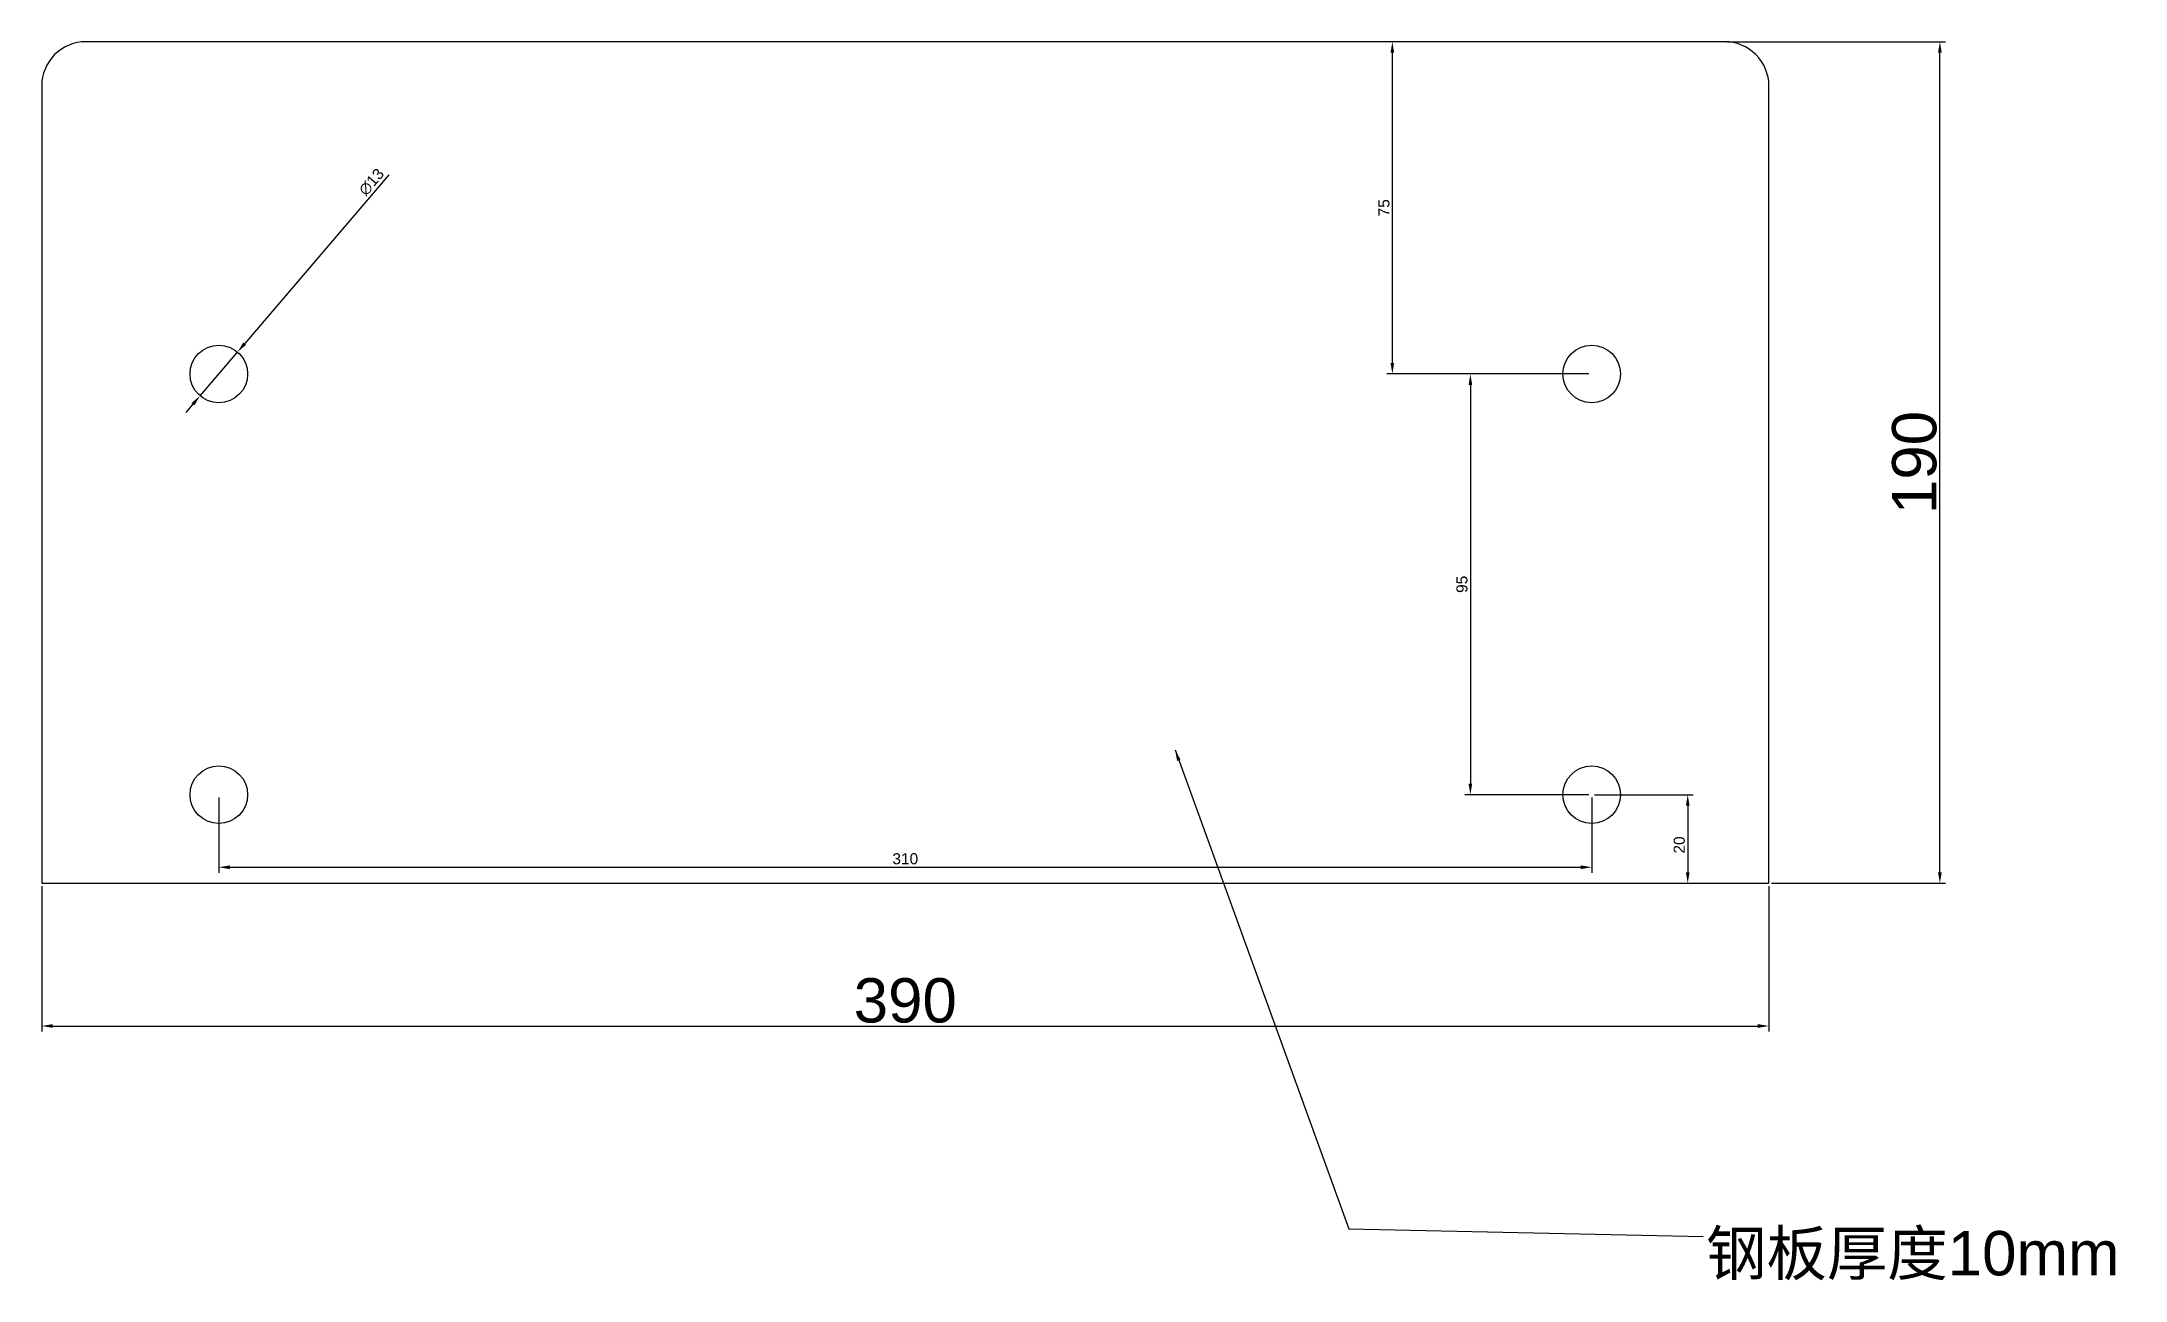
# Model space of a CAD drawing. Header units: millimetres. Extents: x 0 to 470, y -90 to 190.
import ezdxf

# ---------------------------------------------------------------- set-up
doc = ezdxf.new("R2010")
doc.units = ezdxf.units.MM
doc.styles.get("Standard").update_dxf_attribs({"font": 'arial.ttf'})
doc.dimstyles.new('ISO-25', dxfattribs={"dimtxt": 2.5, "dimasz": 2.5, "dimexe": 1.25, "dimexo": 0.625, "dimtad": 1, "dimtxsty": 'Standard', "dimcen": 2.5, "dimadec": 0, "dimazin": 0, "dimtfac": 1, "dimtmove": 0, "dimatfit": 3, "dimfxl": 1, "dimarcsym": 0})

# ---------------------------------------------------------------- blocks, each defined once
blk = doc.blocks.new('*D6')
at = {"color": 0, "lineweight": -2, "transparency": 16777216}
for p, q in [((0, -0.63), (0, -33.46)), ((390, -0.63), (390, -33.46)), ((2.5, -32.21), (387.5, -32.21))]:
    blk.add_line(p, q, dxfattribs=at)
at = {"color": 0, "transparency": 16777216}
for points in [[(2.5, -31.79), (2.5, -32.63), (0, -32.21)], [(387.5, -31.79), (387.5, -32.63), (390, -32.21)]]:
    blk.add_solid(points, dxfattribs=at)
at = {"layer": 'Defpoints', "color": 0, "transparency": 16777216}
for p in [(0, 0), (390, 0), (390, -32.21)]:
    blk.add_point(p, dxfattribs=at)
at = {"color": 0, "transparency": 16777216, "insert": (195, -26.48), "char_height": 10, "attachment_point": 5}
blk.add_mtext('390', dxfattribs=at)
blk = doc.blocks.new('*D7')
at = {"color": 0, "lineweight": -2, "transparency": 16777216}
for p, q in [((380.62, 190), (429.86, 190)), ((428.61, 2.5), (428.61, 187.5)), ((390.62, 0), (429.86, 0))]:
    blk.add_line(p, q, dxfattribs=at)
at = {"color": 0, "transparency": 16777216}
for points in [[(428.19, 187.5), (429.03, 187.5), (428.61, 190)], [(428.19, 2.5), (429.03, 2.5), (428.61, 0)]]:
    blk.add_solid(points, dxfattribs=at)
at = {"layer": 'Defpoints', "color": 0, "transparency": 16777216}
for p in [(380, 190), (428.61, 190), (390, 0)]:
    blk.add_point(p, dxfattribs=at)
at = {"color": 0, "transparency": 16777216, "insert": (422.88, 95), "char_height": 10, "attachment_point": 5, "rotation": 90}
blk.add_mtext('190', dxfattribs=at)
blk = doc.blocks.new('*D8')
at = {"color": 0, "lineweight": -2, "transparency": 16777216}
for p, q in [((78.42, 159.92), (45.85, 121.84)), ((35.77, 110.06), (44.23, 119.94)), ((34.15, 108.16), (32.52, 106.26))]:
    blk.add_line(p, q, dxfattribs=at)
at = {"color": 0, "transparency": 16777216}
for points in [[(45.53, 122.11), (46.17, 121.57), (44.23, 119.94)], [(33.83, 108.43), (34.47, 107.89), (35.77, 110.06)]]:
    blk.add_solid(points, dxfattribs=at)
at = {"layer": 'Defpoints', "color": 0, "transparency": 16777216}
for p in [(44.23, 119.94), (35.77, 110.06)]:
    blk.add_point(p, dxfattribs=at)
at = {"color": 0, "transparency": 16777216, "insert": (74.47, 158.33), "char_height": 2.5, "attachment_point": 5, "rotation": 49.4537}
blk.add_mtext('∅13', dxfattribs=at)
blk = doc.blocks.new('*D9')
at = {"color": 0, "lineweight": -2, "transparency": 16777216}
for p, q in [((40, 19.38), (40, 2.38)), ((350, 19.38), (350, 2.38)), ((42.5, 3.63), (347.5, 3.63))]:
    blk.add_line(p, q, dxfattribs=at)
at = {"color": 0, "transparency": 16777216}
for points in [[(42.5, 4.05), (42.5, 3.21), (40, 3.63)], [(347.5, 4.05), (347.5, 3.21), (350, 3.63)]]:
    blk.add_solid(points, dxfattribs=at)
at = {"layer": 'Defpoints', "color": 0, "transparency": 16777216}
for p in [(40, 20), (350, 20), (350, 3.63)]:
    blk.add_point(p, dxfattribs=at)
at = {"color": 0, "transparency": 16777216, "insert": (195, 5.53), "char_height": 2.5, "attachment_point": 5}
blk.add_mtext('310', dxfattribs=at)
blk = doc.blocks.new('*D10')
at = {"color": 0, "lineweight": -2, "transparency": 16777216}
for p, q in [((349.38, 115), (321.35, 115)), ((322.6, 112.5), (322.6, 22.5)), ((349.38, 20), (321.35, 20))]:
    blk.add_line(p, q, dxfattribs=at)
at = {"color": 0, "transparency": 16777216}
for points in [[(322.18, 112.5), (323.01, 112.5), (322.6, 115)], [(322.18, 22.5), (323.01, 22.5), (322.6, 20)]]:
    blk.add_solid(points, dxfattribs=at)
at = {"layer": 'Defpoints', "color": 0, "transparency": 16777216}
for p in [(350, 115), (322.6, 20), (350, 20)]:
    blk.add_point(p, dxfattribs=at)
at = {"color": 0, "transparency": 16777216, "insert": (320.7, 67.5), "char_height": 2.5, "attachment_point": 5, "rotation": 90}
blk.add_mtext('95', dxfattribs=at)
blk = doc.blocks.new('*D11')
at = {"color": 0, "lineweight": -2, "transparency": 16777216}
for p, q in [((350.62, 20), (372.92, 20)), ((371.67, 17.5), (371.67, 2.5)), ((350.62, 0), (372.92, 0))]:
    blk.add_line(p, q, dxfattribs=at)
at = {"color": 0, "transparency": 16777216}
for points in [[(371.26, 17.5), (372.09, 17.5), (371.67, 20)], [(371.26, 2.5), (372.09, 2.5), (371.67, 0)]]:
    blk.add_solid(points, dxfattribs=at)
at = {"layer": 'Defpoints', "color": 0, "transparency": 16777216}
for p in [(350, 20), (350, 0), (371.67, 0)]:
    blk.add_point(p, dxfattribs=at)
at = {"color": 0, "transparency": 16777216, "insert": (369.77, 8.66), "char_height": 2.5, "attachment_point": 5, "rotation": 90}
blk.add_mtext('20', dxfattribs=at)
blk = doc.blocks.new('*D12')
at = {"color": 0, "lineweight": -2, "transparency": 16777216}
for p, q in [((348.75, 190), (303.73, 190)), ((304.98, 117.5), (304.98, 187.5)), ((349.38, 115), (303.73, 115))]:
    blk.add_line(p, q, dxfattribs=at)
at = {"color": 0, "transparency": 16777216}
for points in [[(304.57, 187.5), (305.4, 187.5), (304.98, 190)], [(304.57, 117.5), (305.4, 117.5), (304.98, 115)]]:
    blk.add_solid(points, dxfattribs=at)
at = {"layer": 'Defpoints', "color": 0, "transparency": 16777216}
for p in [(304.98, 190), (349.38, 190), (350, 115)]:
    blk.add_point(p, dxfattribs=at)
at = {"color": 0, "transparency": 16777216, "insert": (303.09, 152.5), "char_height": 2.5, "attachment_point": 5, "rotation": 90}
blk.add_mtext('75', dxfattribs=at)

msp = doc.modelspace()

# ---------------------------------------------------------------- linework, layer by layer
at = {"color": 0}
msp.add_lwpolyline([(0, 0), (390, 0), (390, 180, 0.4142136), (380, 190), (10, 190, 0.4142136), (0, 180)], format="xyb", close=True, dxfattribs=at)
for centre in [(40, 115), (350, 115), (40, 20), (350, 20)]:
    msp.add_circle(centre, 6.5, dxfattribs=at)

# ---------------------------------------------------------------- texts
at = {"color": 3, "insert": (375.811, -78.5), "char_height": 10, "width": 127.1996, "attachment_point": 1}
msp.add_mtext('{\\fSimSun|b0|i0|c134|p2;钢板厚度}10mm', dxfattribs=at)

# ---------------------------------------------------------------- dimensions: what is measured, and where the dimension line sits
at = {"color": 3}
for base, p2, picture, middle in [((304.982, 190), (349.375, 190), '*D12', (303.085, 152.5)), ((322.598, 20), (350, 20), '*D10', (320.697, 67.5))]:
    dim = msp.add_linear_dim(base=base, p1=(350, 115), p2=p2, angle=90, dimstyle='ISO-25', dxfattribs=at)
    dim.commit()
    dim.dimension.update_dxf_attribs({"geometry": picture, "text_midpoint": middle})
dim = msp.add_linear_dim(base=(428.611, 190), p1=(390, 0), p2=(380, 190), angle=90, dimstyle='ISO-25', override={"dimtxt": 10}, dxfattribs=at)
dim.commit()
dim.dimension.update_dxf_attribs({"geometry": '*D7', "text_midpoint": (422.88, 95)})
dim = msp.add_diameter_dim_2p(p1=(35.775, 110.061), p2=(44.225, 119.939), dimstyle='ISO-25', dxfattribs=at)
dim.commit()
dim.dimension.update_dxf_attribs({"geometry": '*D8', "text_midpoint": (75.97, 157.046), "dimtype": 163})
dim = msp.add_linear_dim(base=(350, 3.629), p1=(40, 20), p2=(350, 20), dimstyle='ISO-25', dxfattribs=at)
dim.commit()
dim.dimension.update_dxf_attribs({"geometry": '*D9', "text_midpoint": (195, 5.532)})
dim = msp.add_linear_dim(base=(371.672, 0), p1=(350, 20), p2=(350, 0), angle=90, dimstyle='ISO-25', dxfattribs=at)
dim.commit()
dim.dimension.update_dxf_attribs({"geometry": '*D11', "text_midpoint": (371.672, 8.66), "dimtype": 160})
dim = msp.add_linear_dim(base=(390, -32.21), p1=(0, 0), p2=(390, 0), dimstyle='ISO-25', override={"dimtxt": 10}, dxfattribs=at)
dim.commit()
dim.dimension.update_dxf_attribs({"geometry": '*D6', "text_midpoint": (195, -26.476)})

# ---------------------------------------------------------------- leaders
at = {"color": 3, "annotation_type": 0, "has_hookline": 1, "hookline_direction": 0, "text_width": 94.672}
msp.add_leader([(255.917, 30.132), (295.17, -77.997), (375.186, -79.75)], dimstyle='ISO-25', override={"dimgap": 0.625, "dimtad": 0}, dxfattribs=at)

doc.saveas('drawing.dxf')
